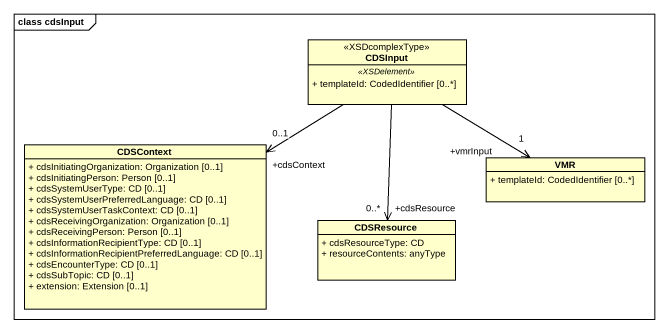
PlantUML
@startuml
mainframe class cdsInput
hide circle
hide empty members
skinparam classAttributeIconSize 0
class CDSInput <<XSDcomplexType>> {
  .. <<XSDelement>> ..
  + templateId: CodedIdentifier [0..*]
}
class CDSContext {
  + cdsInitiatingOrganization: Organization [0..1]
  + cdsInitiatingPerson: Person [0..1]
  + cdsSystemUserType: CD [0..1]
  + cdsSystemUserPreferredLanguage: CD [0..1]
  + cdsSystemUserTaskContext: CD [0..1]
  + cdsReceivingOrganization: Organization [0..1]
  + cdsReceivingPerson: Person [0..1]
  + cdsInformationRecipientType: CD [0..1]
  + cdsInformationRecipientPreferredLanguage: CD [0..1]
  + cdsEncounterType: CD [0..1]
  + cdsSubTopic: CD [0..1]
  + extension: Extension [0..1]
}
class VMR {
  + templateId: CodedIdentifier [0..*]
}
class CDSResource {
  + cdsResourceType: CD
  + resourceContents: anyType
}
CDSInput --> "+cdsContext\n0..1" CDSContext
CDSInput --> "+vmrInput\n1" VMR
CDSInput --> "+cdsResource\n0..*" CDSResource
@enduml
